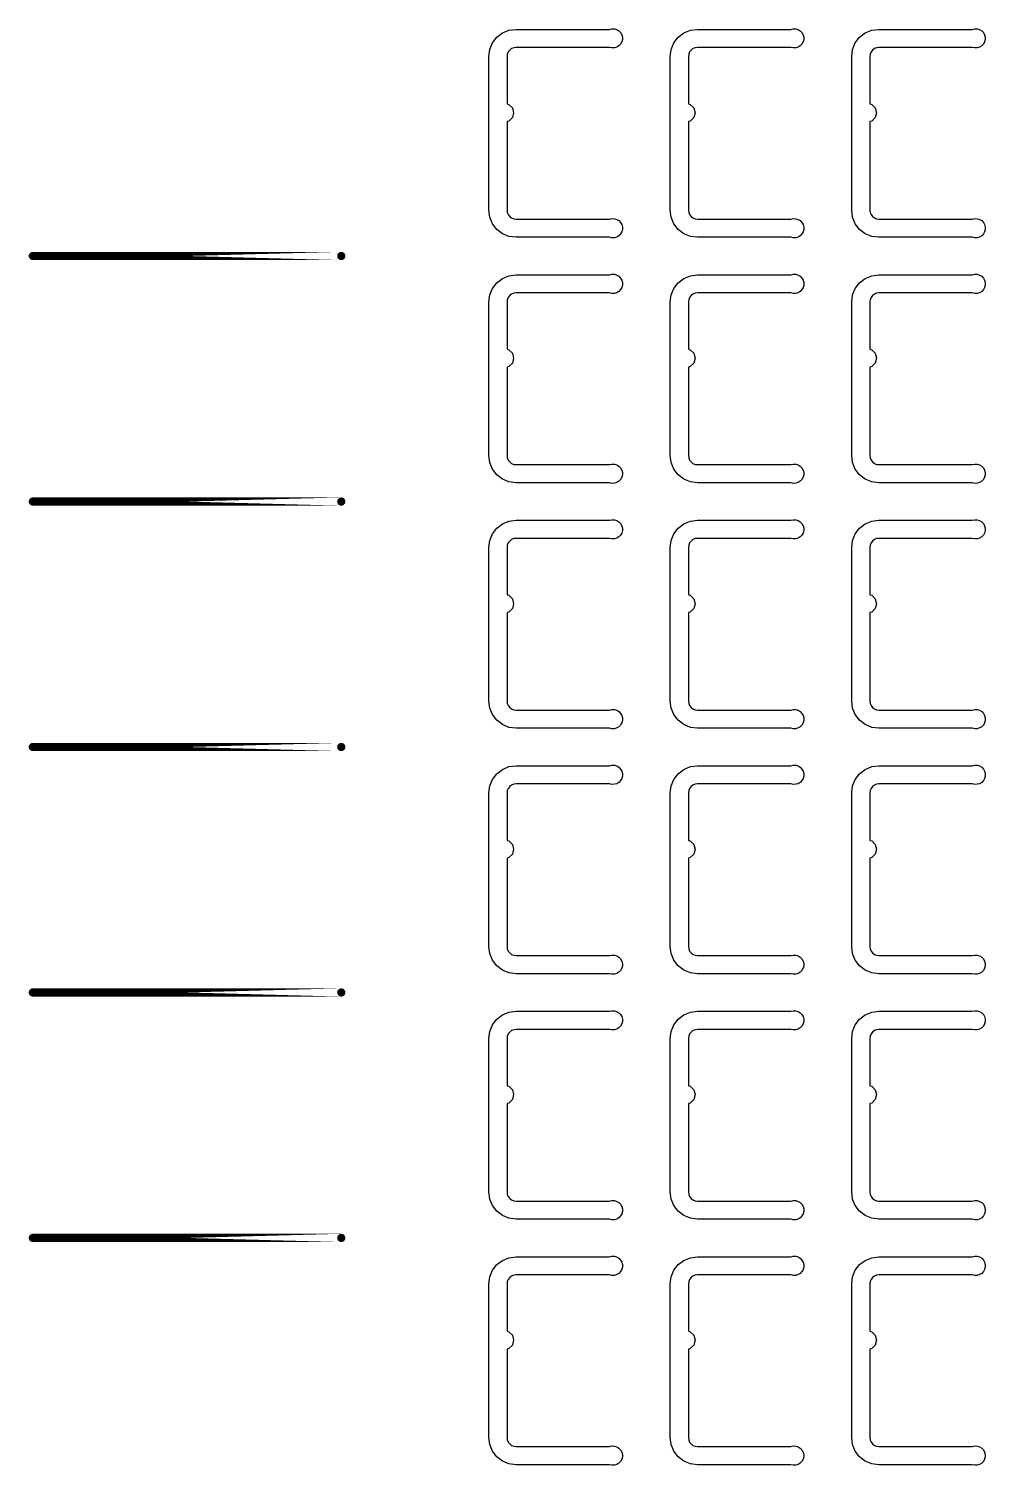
# Model space of a CAD drawing. Extents: x 11 to 212, y 11 to 212.
# Drawn here: x 46.96 to 56.26, y 85.11 to 99.08 of the extents above; entities that cross this region are included whole.
import ezdxf

# ---------------------------------------------------------------- set-up
doc = ezdxf.new("R2010")
doc.units = 0
doc.layers.get('0').update_dxf_attribs({"linetype": 'continuous'})
doc.layers.add('L4', color=7, linetype='continuous')

# ---------------------------------------------------------------- blocks, each defined once
blk = doc.blocks.new('cutlineendpoint')
at = {"const_width": 0.04}
blk.add_lwpolyline([(-0.02, 0, 1), (0.02, 0, 1)], format="xyb", close=True, dxfattribs=at)

msp = doc.modelspace()

# ---------------------------------------------------------------- linework, layer by layer
at = {"layer": 'L4'}
for points in [[(52.608, 97.229), (52.632, 97.235), (52.656, 97.234), (52.679, 97.227), (52.7, 97.215), (52.717, 97.198), (52.728, 97.177), (52.735, 97.153), (52.735, 97.129), (52.728, 97.106), (52.717, 97.085), (52.7, 97.068), (52.679, 97.055), (52.656, 97.048), (52.632, 97.048), (52.608, 97.053), (51.7, 97.053), (51.631, 97.062), (51.568, 97.088), (51.513, 97.13), (51.471, 97.185), (51.444, 97.249), (51.435, 97.318), (51.435, 98.812), (51.444, 98.88), (51.471, 98.944), (51.513, 98.999), (51.568, 99.041), (51.631, 99.067), (51.7, 99.076), (52.608, 99.076), (52.632, 99.082), (52.656, 99.081), (52.679, 99.074), (52.7, 99.062), (52.717, 99.045), (52.728, 99.024), (52.735, 99), (52.735, 98.976), (52.728, 98.953), (52.717, 98.932), (52.7, 98.915), (52.679, 98.902), (52.656, 98.895), (52.632, 98.895), (52.608, 98.9), (51.7, 98.9), (51.677, 98.897), (51.656, 98.888), (51.638, 98.874), (51.624, 98.856), (51.615, 98.835), (51.612, 98.812), (51.612, 98.351), (51.629, 98.346), (51.664, 98.312), (51.676, 98.265), (51.664, 98.218), (51.629, 98.183), (51.612, 98.178), (51.612, 97.318), (51.615, 97.295), (51.624, 97.274), (51.638, 97.255), (51.656, 97.241), (51.677, 97.232), (51.7, 97.229)], [(54.373, 97.229), (54.397, 97.235), (54.421, 97.234), (54.444, 97.227), (54.464, 97.215), (54.481, 97.198), (54.493, 97.177), (54.499, 97.153), (54.499, 97.129), (54.493, 97.106), (54.481, 97.085), (54.464, 97.068), (54.444, 97.055), (54.421, 97.048), (54.397, 97.048), (54.373, 97.053), (53.465, 97.053), (53.396, 97.062), (53.332, 97.088), (53.278, 97.13), (53.235, 97.185), (53.209, 97.249), (53.2, 97.318), (53.2, 98.812), (53.209, 98.88), (53.235, 98.944), (53.278, 98.999), (53.332, 99.041), (53.396, 99.067), (53.465, 99.076), (54.373, 99.076), (54.397, 99.082), (54.421, 99.081), (54.444, 99.074), (54.464, 99.062), (54.481, 99.045), (54.493, 99.024), (54.499, 99), (54.499, 98.976), (54.493, 98.953), (54.481, 98.932), (54.464, 98.915), (54.444, 98.902), (54.421, 98.895), (54.397, 98.895), (54.373, 98.9), (53.465, 98.9), (53.442, 98.897), (53.421, 98.888), (53.402, 98.874), (53.388, 98.856), (53.379, 98.835), (53.376, 98.812), (53.376, 98.351), (53.394, 98.346), (53.429, 98.312), (53.441, 98.265), (53.429, 98.218), (53.394, 98.183), (53.376, 98.178), (53.376, 97.318), (53.379, 97.295), (53.388, 97.274), (53.402, 97.255), (53.421, 97.241), (53.442, 97.232), (53.465, 97.229)], [(56.138, 97.229), (56.161, 97.235), (56.185, 97.234), (56.209, 97.227), (56.229, 97.215), (56.246, 97.198), (56.258, 97.177), (56.264, 97.153), (56.264, 97.129), (56.258, 97.106), (56.246, 97.085), (56.229, 97.068), (56.209, 97.055), (56.185, 97.048), (56.161, 97.048), (56.138, 97.053), (55.229, 97.053), (55.161, 97.062), (55.097, 97.088), (55.042, 97.13), (55, 97.185), (54.974, 97.249), (54.965, 97.318), (54.965, 98.812), (54.974, 98.88), (55, 98.944), (55.042, 98.999), (55.097, 99.041), (55.161, 99.067), (55.229, 99.076), (56.138, 99.076), (56.161, 99.082), (56.185, 99.081), (56.209, 99.074), (56.229, 99.062), (56.246, 99.045), (56.258, 99.024), (56.264, 99), (56.264, 98.976), (56.258, 98.953), (56.246, 98.932), (56.229, 98.915), (56.209, 98.902), (56.185, 98.895), (56.161, 98.895), (56.138, 98.9), (55.229, 98.9), (55.207, 98.897), (55.185, 98.888), (55.167, 98.874), (55.153, 98.856), (55.144, 98.835), (55.141, 98.812), (55.141, 98.351), (55.159, 98.346), (55.193, 98.312), (55.206, 98.265), (55.193, 98.218), (55.159, 98.183), (55.141, 98.178), (55.141, 97.318), (55.144, 97.295), (55.153, 97.274), (55.167, 97.255), (55.185, 97.241), (55.207, 97.232), (55.229, 97.229)], [(52.608, 94.841), (52.632, 94.847), (52.656, 94.846), (52.679, 94.839), (52.7, 94.827), (52.717, 94.809), (52.728, 94.788), (52.735, 94.765), (52.735, 94.741), (52.728, 94.718), (52.717, 94.697), (52.7, 94.679), (52.679, 94.667), (52.656, 94.66), (52.632, 94.659), (52.608, 94.665), (51.7, 94.665), (51.631, 94.674), (51.568, 94.7), (51.513, 94.742), (51.471, 94.797), (51.444, 94.861), (51.435, 94.929), (51.435, 96.424), (51.444, 96.492), (51.471, 96.556), (51.513, 96.611), (51.568, 96.653), (51.631, 96.679), (51.7, 96.688), (52.608, 96.688), (52.632, 96.694), (52.656, 96.693), (52.679, 96.686), (52.7, 96.674), (52.717, 96.656), (52.728, 96.635), (52.735, 96.612), (52.735, 96.588), (52.728, 96.565), (52.717, 96.544), (52.7, 96.526), (52.679, 96.514), (52.656, 96.507), (52.632, 96.506), (52.608, 96.512), (51.7, 96.512), (51.677, 96.509), (51.656, 96.5), (51.638, 96.486), (51.624, 96.468), (51.615, 96.446), (51.612, 96.424), (51.612, 95.963), (51.629, 95.958), (51.664, 95.924), (51.676, 95.876), (51.664, 95.829), (51.629, 95.795), (51.612, 95.79), (51.612, 94.929), (51.615, 94.907), (51.624, 94.885), (51.638, 94.867), (51.656, 94.853), (51.677, 94.844), (51.7, 94.841)], [(54.373, 94.841), (54.397, 94.847), (54.421, 94.846), (54.444, 94.839), (54.464, 94.827), (54.481, 94.809), (54.493, 94.788), (54.499, 94.765), (54.499, 94.741), (54.493, 94.718), (54.481, 94.697), (54.464, 94.679), (54.444, 94.667), (54.421, 94.66), (54.397, 94.659), (54.373, 94.665), (53.465, 94.665), (53.396, 94.674), (53.332, 94.7), (53.278, 94.742), (53.235, 94.797), (53.209, 94.861), (53.2, 94.929), (53.2, 96.424), (53.209, 96.492), (53.235, 96.556), (53.278, 96.611), (53.332, 96.653), (53.396, 96.679), (53.465, 96.688), (54.373, 96.688), (54.397, 96.694), (54.421, 96.693), (54.444, 96.686), (54.464, 96.674), (54.481, 96.656), (54.493, 96.635), (54.499, 96.612), (54.499, 96.588), (54.493, 96.565), (54.481, 96.544), (54.464, 96.526), (54.444, 96.514), (54.421, 96.507), (54.397, 96.506), (54.373, 96.512), (53.465, 96.512), (53.442, 96.509), (53.421, 96.5), (53.402, 96.486), (53.388, 96.468), (53.379, 96.446), (53.376, 96.424), (53.376, 95.963), (53.394, 95.958), (53.429, 95.924), (53.441, 95.876), (53.429, 95.829), (53.394, 95.795), (53.376, 95.79), (53.376, 94.929), (53.379, 94.907), (53.388, 94.885), (53.402, 94.867), (53.421, 94.853), (53.442, 94.844), (53.465, 94.841)], [(56.138, 94.841), (56.161, 94.847), (56.185, 94.846), (56.209, 94.839), (56.229, 94.827), (56.246, 94.809), (56.258, 94.788), (56.264, 94.765), (56.264, 94.741), (56.258, 94.718), (56.246, 94.697), (56.229, 94.679), (56.209, 94.667), (56.185, 94.66), (56.161, 94.659), (56.138, 94.665), (55.229, 94.665), (55.161, 94.674), (55.097, 94.7), (55.042, 94.742), (55, 94.797), (54.974, 94.861), (54.965, 94.929), (54.965, 96.424), (54.974, 96.492), (55, 96.556), (55.042, 96.611), (55.097, 96.653), (55.161, 96.679), (55.229, 96.688), (56.138, 96.688), (56.161, 96.694), (56.185, 96.693), (56.209, 96.686), (56.229, 96.674), (56.246, 96.656), (56.258, 96.635), (56.264, 96.612), (56.264, 96.588), (56.258, 96.565), (56.246, 96.544), (56.229, 96.526), (56.209, 96.514), (56.185, 96.507), (56.161, 96.506), (56.138, 96.512), (55.229, 96.512), (55.207, 96.509), (55.185, 96.5), (55.167, 96.486), (55.153, 96.468), (55.144, 96.446), (55.141, 96.424), (55.141, 95.963), (55.159, 95.958), (55.193, 95.924), (55.206, 95.876), (55.193, 95.829), (55.159, 95.795), (55.141, 95.79), (55.141, 94.929), (55.144, 94.907), (55.153, 94.885), (55.167, 94.867), (55.185, 94.853), (55.207, 94.844), (55.229, 94.841)], [(52.608, 92.453), (52.632, 92.458), (52.656, 92.458), (52.679, 92.451), (52.7, 92.438), (52.717, 92.421), (52.728, 92.4), (52.735, 92.377), (52.735, 92.353), (52.728, 92.329), (52.717, 92.308), (52.7, 92.291), (52.679, 92.279), (52.656, 92.272), (52.632, 92.271), (52.608, 92.276), (51.7, 92.276), (51.631, 92.285), (51.568, 92.312), (51.513, 92.354), (51.471, 92.409), (51.444, 92.473), (51.435, 92.541), (51.435, 94.035), (51.444, 94.104), (51.471, 94.168), (51.513, 94.222), (51.568, 94.265), (51.631, 94.291), (51.7, 94.3), (52.608, 94.3), (52.632, 94.305), (52.656, 94.305), (52.679, 94.298), (52.7, 94.285), (52.717, 94.268), (52.728, 94.247), (52.735, 94.224), (52.735, 94.2), (52.728, 94.176), (52.717, 94.155), (52.7, 94.138), (52.679, 94.126), (52.656, 94.119), (52.632, 94.118), (52.608, 94.124), (51.7, 94.124), (51.677, 94.121), (51.656, 94.112), (51.638, 94.098), (51.624, 94.079), (51.615, 94.058), (51.612, 94.035), (51.612, 93.574), (51.629, 93.57), (51.664, 93.535), (51.676, 93.488), (51.664, 93.441), (51.629, 93.407), (51.612, 93.402), (51.612, 92.541), (51.615, 92.518), (51.624, 92.497), (51.638, 92.479), (51.656, 92.465), (51.677, 92.456), (51.7, 92.453)], [(54.373, 92.453), (54.397, 92.458), (54.421, 92.458), (54.444, 92.451), (54.464, 92.438), (54.481, 92.421), (54.493, 92.4), (54.499, 92.377), (54.499, 92.353), (54.493, 92.329), (54.481, 92.308), (54.464, 92.291), (54.444, 92.279), (54.421, 92.272), (54.397, 92.271), (54.373, 92.276), (53.465, 92.276), (53.396, 92.285), (53.332, 92.312), (53.278, 92.354), (53.235, 92.409), (53.209, 92.473), (53.2, 92.541), (53.2, 94.035), (53.209, 94.104), (53.235, 94.168), (53.278, 94.222), (53.332, 94.265), (53.396, 94.291), (53.465, 94.3), (54.373, 94.3), (54.397, 94.305), (54.421, 94.305), (54.444, 94.298), (54.464, 94.285), (54.481, 94.268), (54.493, 94.247), (54.499, 94.224), (54.499, 94.2), (54.493, 94.176), (54.481, 94.155), (54.464, 94.138), (54.444, 94.126), (54.421, 94.119), (54.397, 94.118), (54.373, 94.124), (53.465, 94.124), (53.442, 94.121), (53.421, 94.112), (53.402, 94.098), (53.388, 94.079), (53.379, 94.058), (53.376, 94.035), (53.376, 93.574), (53.394, 93.57), (53.429, 93.535), (53.441, 93.488), (53.429, 93.441), (53.394, 93.407), (53.376, 93.402), (53.376, 92.541), (53.379, 92.518), (53.388, 92.497), (53.402, 92.479), (53.421, 92.465), (53.442, 92.456), (53.465, 92.453)], [(56.138, 92.453), (56.161, 92.458), (56.185, 92.458), (56.209, 92.451), (56.229, 92.438), (56.246, 92.421), (56.258, 92.4), (56.264, 92.377), (56.264, 92.353), (56.258, 92.329), (56.246, 92.308), (56.229, 92.291), (56.209, 92.279), (56.185, 92.272), (56.161, 92.271), (56.138, 92.276), (55.229, 92.276), (55.161, 92.285), (55.097, 92.312), (55.042, 92.354), (55, 92.409), (54.974, 92.473), (54.965, 92.541), (54.965, 94.035), (54.974, 94.104), (55, 94.168), (55.042, 94.222), (55.097, 94.265), (55.161, 94.291), (55.229, 94.3), (56.138, 94.3), (56.161, 94.305), (56.185, 94.305), (56.209, 94.298), (56.229, 94.285), (56.246, 94.268), (56.258, 94.247), (56.264, 94.224), (56.264, 94.2), (56.258, 94.176), (56.246, 94.155), (56.229, 94.138), (56.209, 94.126), (56.185, 94.119), (56.161, 94.118), (56.138, 94.124), (55.229, 94.124), (55.207, 94.121), (55.185, 94.112), (55.167, 94.098), (55.153, 94.079), (55.144, 94.058), (55.141, 94.035), (55.141, 93.574), (55.159, 93.57), (55.193, 93.535), (55.206, 93.488), (55.193, 93.441), (55.159, 93.407), (55.141, 93.402), (55.141, 92.541), (55.144, 92.518), (55.153, 92.497), (55.167, 92.479), (55.185, 92.465), (55.207, 92.456), (55.229, 92.453)], [(52.608, 90.065), (52.632, 90.07), (52.656, 90.069), (52.679, 90.063), (52.7, 90.05), (52.717, 90.033), (52.728, 90.012), (52.735, 89.989), (52.735, 89.964), (52.728, 89.941), (52.717, 89.92), (52.7, 89.903), (52.679, 89.89), (52.656, 89.884), (52.632, 89.883), (52.608, 89.888), (51.7, 89.888), (51.631, 89.897), (51.568, 89.924), (51.513, 89.966), (51.471, 90.021), (51.444, 90.084), (51.435, 90.153), (51.435, 91.647), (51.444, 91.716), (51.471, 91.779), (51.513, 91.834), (51.568, 91.876), (51.631, 91.903), (51.7, 91.912), (52.608, 91.912), (52.632, 91.917), (52.656, 91.916), (52.679, 91.91), (52.7, 91.897), (52.717, 91.88), (52.728, 91.859), (52.735, 91.836), (52.735, 91.811), (52.728, 91.788), (52.717, 91.767), (52.7, 91.75), (52.679, 91.737), (52.656, 91.731), (52.632, 91.73), (52.608, 91.735), (51.7, 91.735), (51.677, 91.732), (51.656, 91.723), (51.638, 91.709), (51.624, 91.691), (51.615, 91.67), (51.612, 91.647), (51.612, 91.186), (51.629, 91.182), (51.664, 91.147), (51.676, 91.1), (51.664, 91.053), (51.629, 91.018), (51.612, 91.014), (51.612, 90.153), (51.615, 90.13), (51.624, 90.109), (51.638, 90.091), (51.656, 90.077), (51.677, 90.068), (51.7, 90.065)], [(54.373, 90.065), (54.397, 90.07), (54.421, 90.069), (54.444, 90.063), (54.464, 90.05), (54.481, 90.033), (54.493, 90.012), (54.499, 89.989), (54.499, 89.964), (54.493, 89.941), (54.481, 89.92), (54.464, 89.903), (54.444, 89.89), (54.421, 89.884), (54.397, 89.883), (54.373, 89.888), (53.465, 89.888), (53.396, 89.897), (53.332, 89.924), (53.278, 89.966), (53.235, 90.021), (53.209, 90.084), (53.2, 90.153), (53.2, 91.647), (53.209, 91.716), (53.235, 91.779), (53.278, 91.834), (53.332, 91.876), (53.396, 91.903), (53.465, 91.912), (54.373, 91.912), (54.397, 91.917), (54.421, 91.916), (54.444, 91.91), (54.464, 91.897), (54.481, 91.88), (54.493, 91.859), (54.499, 91.836), (54.499, 91.811), (54.493, 91.788), (54.481, 91.767), (54.464, 91.75), (54.444, 91.737), (54.421, 91.731), (54.397, 91.73), (54.373, 91.735), (53.465, 91.735), (53.442, 91.732), (53.421, 91.723), (53.402, 91.709), (53.388, 91.691), (53.379, 91.67), (53.376, 91.647), (53.376, 91.186), (53.394, 91.182), (53.429, 91.147), (53.441, 91.1), (53.429, 91.053), (53.394, 91.018), (53.376, 91.014), (53.376, 90.153), (53.379, 90.13), (53.388, 90.109), (53.402, 90.091), (53.421, 90.077), (53.442, 90.068), (53.465, 90.065)], [(56.138, 90.065), (56.161, 90.07), (56.185, 90.069), (56.209, 90.063), (56.229, 90.05), (56.246, 90.033), (56.258, 90.012), (56.264, 89.989), (56.264, 89.964), (56.258, 89.941), (56.246, 89.92), (56.229, 89.903), (56.209, 89.89), (56.185, 89.884), (56.161, 89.883), (56.138, 89.888), (55.229, 89.888), (55.161, 89.897), (55.097, 89.924), (55.042, 89.966), (55, 90.021), (54.974, 90.084), (54.965, 90.153), (54.965, 91.647), (54.974, 91.716), (55, 91.779), (55.042, 91.834), (55.097, 91.876), (55.161, 91.903), (55.229, 91.912), (56.138, 91.912), (56.161, 91.917), (56.185, 91.916), (56.209, 91.91), (56.229, 91.897), (56.246, 91.88), (56.258, 91.859), (56.264, 91.836), (56.264, 91.811), (56.258, 91.788), (56.246, 91.767), (56.229, 91.75), (56.209, 91.737), (56.185, 91.731), (56.161, 91.73), (56.138, 91.735), (55.229, 91.735), (55.207, 91.732), (55.185, 91.723), (55.167, 91.709), (55.153, 91.691), (55.144, 91.67), (55.141, 91.647), (55.141, 91.186), (55.159, 91.182), (55.193, 91.147), (55.206, 91.1), (55.193, 91.053), (55.159, 91.018), (55.141, 91.014), (55.141, 90.153), (55.144, 90.13), (55.153, 90.109), (55.167, 90.091), (55.185, 90.077), (55.207, 90.068), (55.229, 90.065)], [(52.608, 87.676), (52.632, 87.682), (52.656, 87.681), (52.679, 87.674), (52.7, 87.662), (52.717, 87.645), (52.728, 87.624), (52.735, 87.6), (52.735, 87.576), (52.728, 87.553), (52.717, 87.532), (52.7, 87.515), (52.679, 87.502), (52.656, 87.495), (52.632, 87.495), (52.608, 87.5), (51.7, 87.5), (51.631, 87.509), (51.568, 87.535), (51.513, 87.578), (51.471, 87.632), (51.444, 87.696), (51.435, 87.765), (51.435, 89.259), (51.444, 89.327), (51.471, 89.391), (51.513, 89.446), (51.568, 89.488), (51.631, 89.515), (51.7, 89.524), (52.608, 89.524), (52.632, 89.529), (52.656, 89.528), (52.679, 89.521), (52.7, 89.509), (52.717, 89.492), (52.728, 89.471), (52.735, 89.447), (52.735, 89.423), (52.728, 89.4), (52.717, 89.379), (52.7, 89.362), (52.679, 89.349), (52.656, 89.342), (52.632, 89.342), (52.608, 89.347), (51.7, 89.347), (51.677, 89.344), (51.656, 89.335), (51.638, 89.321), (51.624, 89.303), (51.615, 89.282), (51.612, 89.259), (51.612, 88.798), (51.629, 88.793), (51.664, 88.759), (51.676, 88.712), (51.664, 88.665), (51.629, 88.63), (51.612, 88.626), (51.612, 87.765), (51.615, 87.742), (51.624, 87.721), (51.638, 87.702), (51.656, 87.688), (51.677, 87.679), (51.7, 87.676)], [(54.373, 87.676), (54.397, 87.682), (54.421, 87.681), (54.444, 87.674), (54.464, 87.662), (54.481, 87.645), (54.493, 87.624), (54.499, 87.6), (54.499, 87.576), (54.493, 87.553), (54.481, 87.532), (54.464, 87.515), (54.444, 87.502), (54.421, 87.495), (54.397, 87.495), (54.373, 87.5), (53.465, 87.5), (53.396, 87.509), (53.332, 87.535), (53.278, 87.578), (53.235, 87.632), (53.209, 87.696), (53.2, 87.765), (53.2, 89.259), (53.209, 89.327), (53.235, 89.391), (53.278, 89.446), (53.332, 89.488), (53.396, 89.515), (53.465, 89.524), (54.373, 89.524), (54.397, 89.529), (54.421, 89.528), (54.444, 89.521), (54.464, 89.509), (54.481, 89.492), (54.493, 89.471), (54.499, 89.447), (54.499, 89.423), (54.493, 89.4), (54.481, 89.379), (54.464, 89.362), (54.444, 89.349), (54.421, 89.342), (54.397, 89.342), (54.373, 89.347), (53.465, 89.347), (53.442, 89.344), (53.421, 89.335), (53.402, 89.321), (53.388, 89.303), (53.379, 89.282), (53.376, 89.259), (53.376, 88.798), (53.394, 88.793), (53.429, 88.759), (53.441, 88.712), (53.429, 88.665), (53.394, 88.63), (53.376, 88.626), (53.376, 87.765), (53.379, 87.742), (53.388, 87.721), (53.402, 87.702), (53.421, 87.688), (53.442, 87.679), (53.465, 87.676)], [(56.138, 87.676), (56.161, 87.682), (56.185, 87.681), (56.209, 87.674), (56.229, 87.662), (56.246, 87.645), (56.258, 87.624), (56.264, 87.6), (56.264, 87.576), (56.258, 87.553), (56.246, 87.532), (56.229, 87.515), (56.209, 87.502), (56.185, 87.495), (56.161, 87.495), (56.138, 87.5), (55.229, 87.5), (55.161, 87.509), (55.097, 87.535), (55.042, 87.578), (55, 87.632), (54.974, 87.696), (54.965, 87.765), (54.965, 89.259), (54.974, 89.327), (55, 89.391), (55.042, 89.446), (55.097, 89.488), (55.161, 89.515), (55.229, 89.524), (56.138, 89.524), (56.161, 89.529), (56.185, 89.528), (56.209, 89.521), (56.229, 89.509), (56.246, 89.492), (56.258, 89.471), (56.264, 89.447), (56.264, 89.423), (56.258, 89.4), (56.246, 89.379), (56.229, 89.362), (56.209, 89.349), (56.185, 89.342), (56.161, 89.342), (56.138, 89.347), (55.229, 89.347), (55.207, 89.344), (55.185, 89.335), (55.167, 89.321), (55.153, 89.303), (55.144, 89.282), (55.141, 89.259), (55.141, 88.798), (55.159, 88.793), (55.193, 88.759), (55.206, 88.712), (55.193, 88.665), (55.159, 88.63), (55.141, 88.626), (55.141, 87.765), (55.144, 87.742), (55.153, 87.721), (55.167, 87.702), (55.185, 87.688), (55.207, 87.679), (55.229, 87.676)], [(52.608, 85.288), (52.632, 85.294), (52.656, 85.293), (52.679, 85.286), (52.7, 85.274), (52.717, 85.256), (52.728, 85.235), (52.735, 85.212), (52.735, 85.188), (52.728, 85.165), (52.717, 85.144), (52.7, 85.126), (52.679, 85.114), (52.656, 85.107), (52.632, 85.106), (52.608, 85.112), (51.7, 85.112), (51.631, 85.121), (51.568, 85.147), (51.513, 85.189), (51.471, 85.244), (51.444, 85.308), (51.435, 85.376), (51.435, 86.871), (51.444, 86.939), (51.471, 87.003), (51.513, 87.058), (51.568, 87.1), (51.631, 87.126), (51.7, 87.135), (52.608, 87.135), (52.632, 87.141), (52.656, 87.14), (52.679, 87.133), (52.7, 87.121), (52.717, 87.103), (52.728, 87.082), (52.735, 87.059), (52.735, 87.035), (52.728, 87.012), (52.717, 86.991), (52.7, 86.973), (52.679, 86.961), (52.656, 86.954), (52.632, 86.953), (52.608, 86.959), (51.7, 86.959), (51.677, 86.956), (51.656, 86.947), (51.638, 86.933), (51.624, 86.915), (51.615, 86.893), (51.612, 86.871), (51.612, 86.41), (51.629, 86.405), (51.664, 86.371), (51.676, 86.324), (51.664, 86.276), (51.629, 86.242), (51.612, 86.237), (51.612, 85.376), (51.615, 85.354), (51.624, 85.332), (51.638, 85.314), (51.656, 85.3), (51.677, 85.291), (51.7, 85.288)], [(54.373, 85.288), (54.397, 85.294), (54.421, 85.293), (54.444, 85.286), (54.464, 85.274), (54.481, 85.256), (54.493, 85.235), (54.499, 85.212), (54.499, 85.188), (54.493, 85.165), (54.481, 85.144), (54.464, 85.126), (54.444, 85.114), (54.421, 85.107), (54.397, 85.106), (54.373, 85.112), (53.465, 85.112), (53.396, 85.121), (53.332, 85.147), (53.278, 85.189), (53.235, 85.244), (53.209, 85.308), (53.2, 85.376), (53.2, 86.871), (53.209, 86.939), (53.235, 87.003), (53.278, 87.058), (53.332, 87.1), (53.396, 87.126), (53.465, 87.135), (54.373, 87.135), (54.397, 87.141), (54.421, 87.14), (54.444, 87.133), (54.464, 87.121), (54.481, 87.103), (54.493, 87.082), (54.499, 87.059), (54.499, 87.035), (54.493, 87.012), (54.481, 86.991), (54.464, 86.973), (54.444, 86.961), (54.421, 86.954), (54.397, 86.953), (54.373, 86.959), (53.465, 86.959), (53.442, 86.956), (53.421, 86.947), (53.402, 86.933), (53.388, 86.915), (53.379, 86.893), (53.376, 86.871), (53.376, 86.41), (53.394, 86.405), (53.429, 86.371), (53.441, 86.324), (53.429, 86.276), (53.394, 86.242), (53.376, 86.237), (53.376, 85.376), (53.379, 85.354), (53.388, 85.332), (53.402, 85.314), (53.421, 85.3), (53.442, 85.291), (53.465, 85.288)], [(56.138, 85.288), (56.161, 85.294), (56.185, 85.293), (56.209, 85.286), (56.229, 85.274), (56.246, 85.256), (56.258, 85.235), (56.264, 85.212), (56.264, 85.188), (56.258, 85.165), (56.246, 85.144), (56.229, 85.126), (56.209, 85.114), (56.185, 85.107), (56.161, 85.106), (56.138, 85.112), (55.229, 85.112), (55.161, 85.121), (55.097, 85.147), (55.042, 85.189), (55, 85.244), (54.974, 85.308), (54.965, 85.376), (54.965, 86.871), (54.974, 86.939), (55, 87.003), (55.042, 87.058), (55.097, 87.1), (55.161, 87.126), (55.229, 87.135), (56.138, 87.135), (56.161, 87.141), (56.185, 87.14), (56.209, 87.133), (56.229, 87.121), (56.246, 87.103), (56.258, 87.082), (56.264, 87.059), (56.264, 87.035), (56.258, 87.012), (56.246, 86.991), (56.229, 86.973), (56.209, 86.961), (56.185, 86.954), (56.161, 86.953), (56.138, 86.959), (55.229, 86.959), (55.207, 86.956), (55.185, 86.947), (55.167, 86.933), (55.153, 86.915), (55.144, 86.893), (55.141, 86.871), (55.141, 86.41), (55.159, 86.405), (55.193, 86.371), (55.206, 86.324), (55.193, 86.276), (55.159, 86.242), (55.141, 86.237), (55.141, 85.376), (55.144, 85.354), (55.153, 85.332), (55.167, 85.314), (55.185, 85.3), (55.207, 85.291), (55.229, 85.288)]]:
    msp.add_lwpolyline(points, close=True, dxfattribs=at)
at = {"layer": 'L4', "const_width": 0.08}
for points in [[(50, 96.871), (47, 96.871)], [(50, 94.482), (47, 94.482)], [(50, 92.094), (47, 92.094)], [(50, 89.706), (47, 89.706)], [(50, 87.318), (47, 87.318)]]:
    msp.add_lwpolyline(points, close=True, dxfattribs=at)

# ---------------------------------------------------------------- block references
at = {"layer": 'L4'}
for p in [(47, 96.871), (50, 96.871), (47, 94.482), (50, 94.482), (47, 92.094), (50, 92.094), (47, 89.706), (50, 89.706), (47, 87.318), (50, 87.318)]:
    msp.add_blockref('cutlineendpoint', p, dxfattribs=at)

doc.saveas('drawing.dxf')
